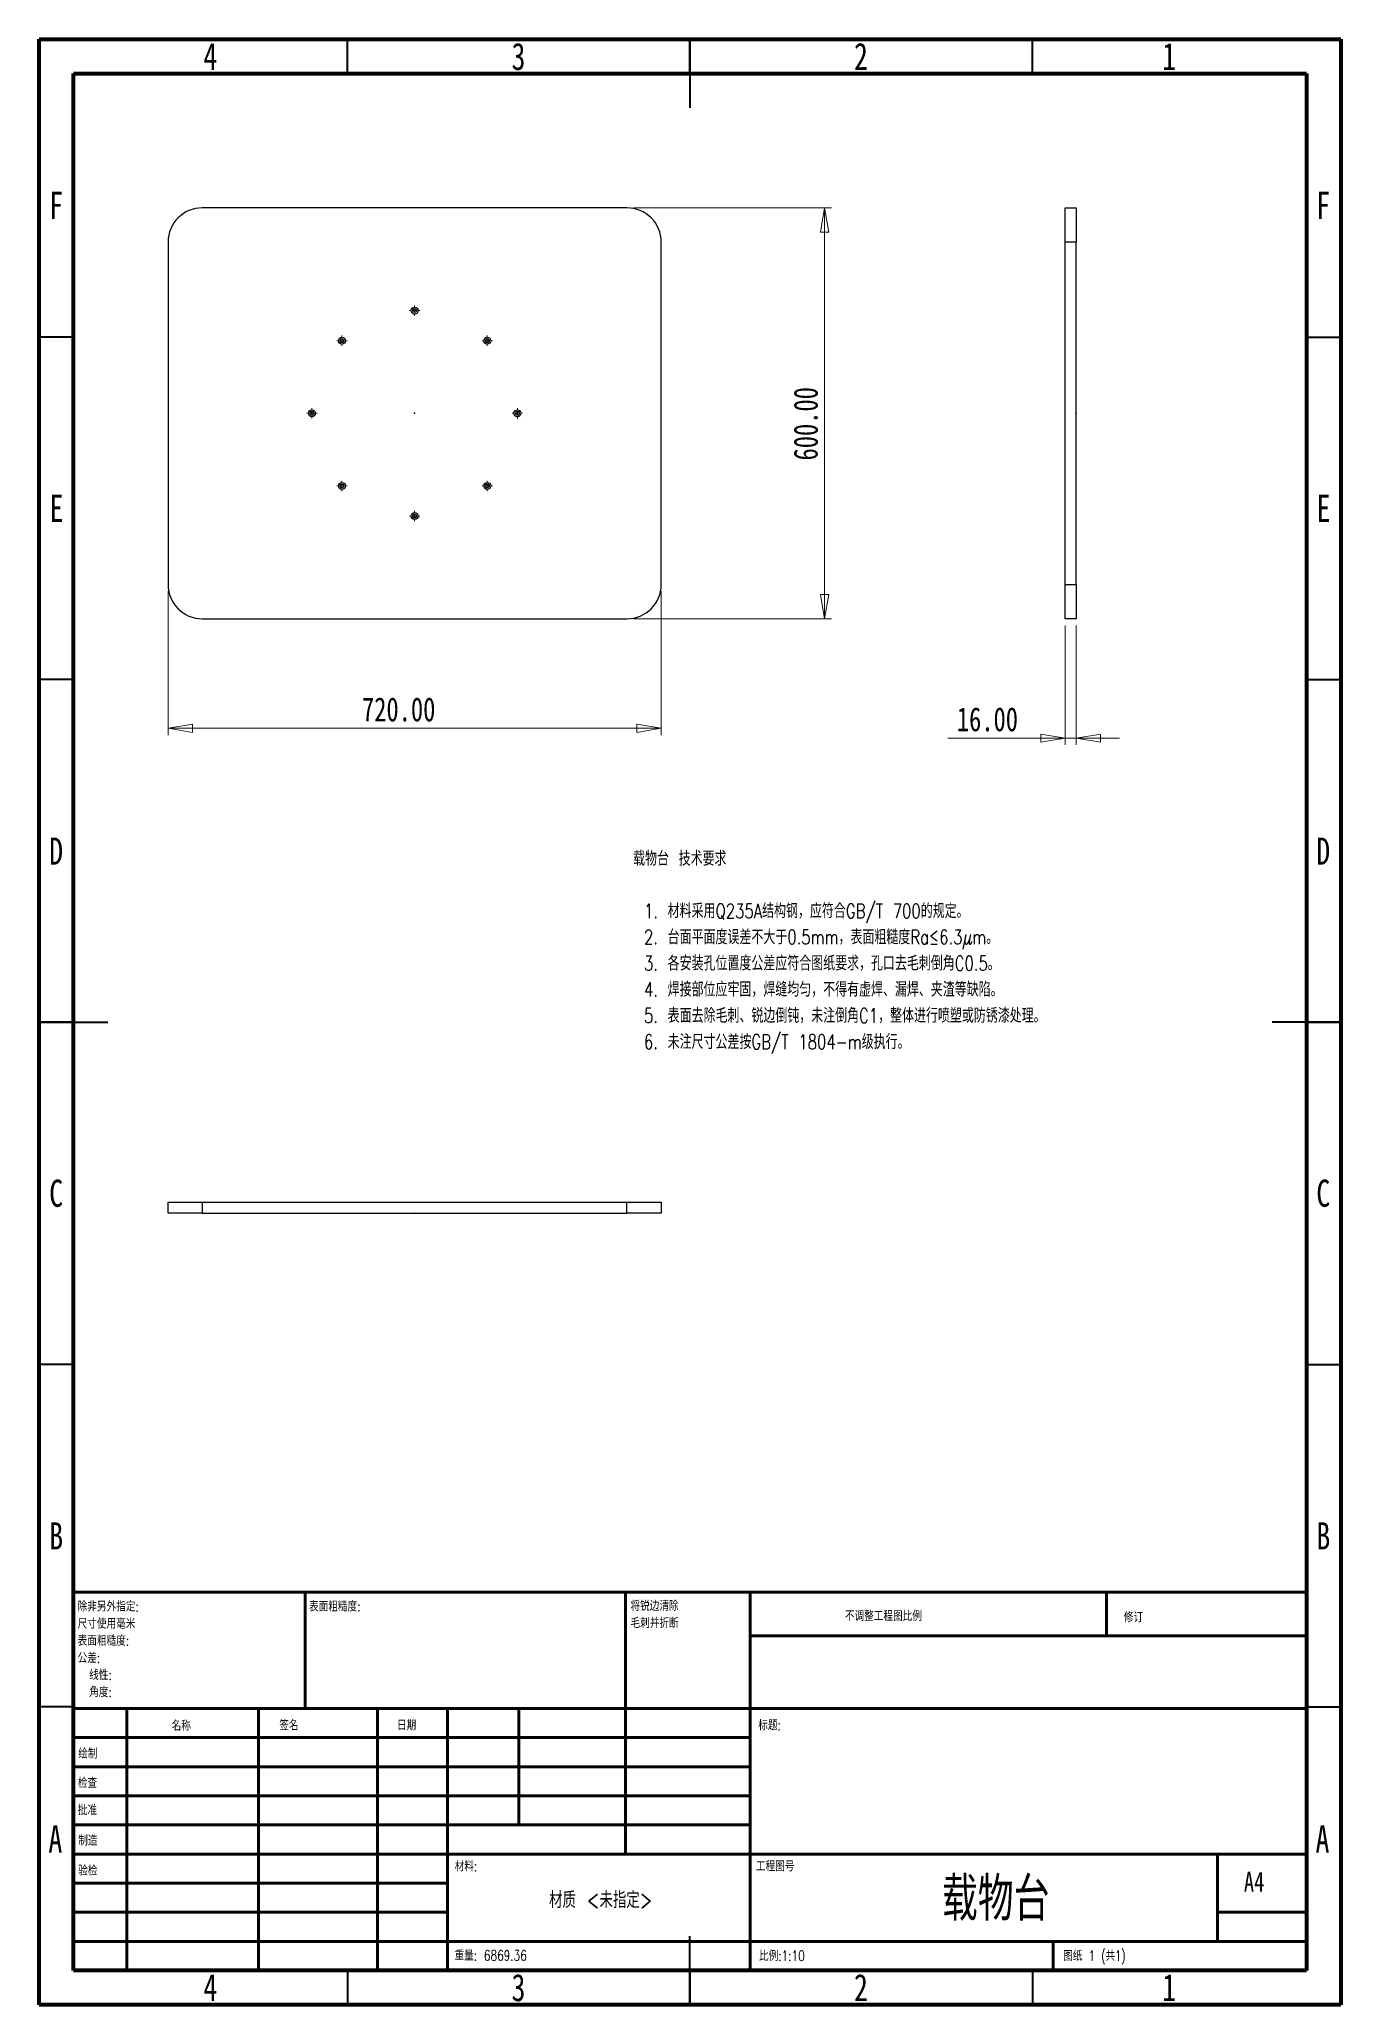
# Model space of a CAD drawing. Header units: millimetres. Extents: x 15 to 205, y 5 to 292.
import ezdxf

# ---------------------------------------------------------------- set-up
doc = ezdxf.new("R2010")
doc.units = ezdxf.units.MM
doc.header["$PDSIZE"] = -1
doc.styles.add('SLDTEXTSTYLE0', font='TXT', dxfattribs={"width": 0.75, "bigfont": 'bigfont'})
doc.styles.add('SLDTEXTSTYLE1', font='TXT', dxfattribs={"width": 0.75})
doc.styles.add('SLDTEXTSTYLE2', font='TXT', dxfattribs={"width": 0.694444, "bigfont": 'bigfont'})
doc.dimstyles.new('SLDDIMSTYLE0', dxfattribs={"dimtxt": 3.5, "dimasz": 3.556, "dimexe": 0, "dimexo": 0.0625, "dimgap": 0.875, "dimtad": 1, "dimlfac": 10, "dimrnd": 1e-09, "dimzin": 4, "dimdsep": 46, "dimtxsty": 'SLDTEXTSTYLE1', "dimblk1": 'CLOSED', "dimblk2": 'CLOSED', "dimsah": 1, "dimcen": 0.09, "dimadec": 0, "dimazin": 1, "dimtfac": 1, "dimtofl": 0, "dimtmove": 0, "dimatfit": 3, "dimldrblk": 'CLOSED', "dimfxl": 1, "dimfrac": 2, "dimtolj": 1, "dimtzin": 12, "dimarcsym": 0})
doc.dimstyles.new('SLDDIMSTYLE1', dxfattribs={"dimtxt": 3.5, "dimasz": 3.556, "dimexe": 0, "dimexo": 0.0625, "dimgap": 0.875, "dimtad": 1, "dimlfac": 10, "dimrnd": 1e-09, "dimzin": 4, "dimdsep": 46, "dimtxsty": 'SLDTEXTSTYLE1', "dimblk1": 'CLOSED', "dimblk2": 'CLOSED', "dimsah": 1, "dimcen": 0.09, "dimadec": 0, "dimazin": 1, "dimtfac": 1, "dimtmove": 0, "dimatfit": 0, "dimldrblk": 'CLOSED', "dimfxl": 1, "dimfrac": 2, "dimtolj": 1, "dimtzin": 12, "dimarcsym": 0})

# ---------------------------------------------------------------- blocks, each defined once
blk = doc.blocks.new('SW_NOTE_0')
at = {"color": 0, "linetype": 'Continuous', "lineweight": 0, "attachment_point": 1, "style": 'SLDTEXTSTYLE0'}
for s, insert, char_height in [('载物台 技术要求', (0, 2.73), 2.117), ('1. 材料采用Q235A结构钢，应符合GB/T 700的规定。', (1.59, -4.92), 2.1167), ('2. 台面平面度误差不大于0.5mm，表面粗糙度Ra≤6.3μm。', (1.59, -8.74), 2.1167), ('3. 各安装孔位置度公差应符合图纸要求，孔口去毛刺倒角C0.5。', (1.59, -12.56), 2.1167), ('4. 焊接部位应牢固，焊缝均匀，不得有虚焊、漏焊、夹渣等缺陷。', (1.59, -16.38), 2.1167), ('5. 表面去除毛刺、锐边倒钝，未注倒角C1，整体进行喷塑或防锈漆处理。', (1.59, -20.2), 2.1167), ('6. 未注尺寸公差按GB/T 1804-m级执行。', (1.59, -24.03), 2.1167)]:
    blk.add_mtext(s, dxfattribs=dict(at, insert=insert, char_height=char_height))
blk = doc.blocks.new('SW_NOTE_0_1')
at = {"color": 0, "linetype": 'Continuous', "lineweight": 0, "char_height": 1.5, "attachment_point": 1, "style": 'SLDTEXTSTYLE0'}
for s, insert in [('除非另外指定:', (0, 1.93)), ('尺寸使用毫米', (0, -0.57)), ('表面粗糙度:', (0, -3.07)), ('公差:', (0, -5.57)), ('线性:', (1.69, -8.07)), ('角度:', (1.69, -10.57))]:
    blk.add_mtext(s, dxfattribs=dict(at, insert=insert))
blk = doc.blocks.new('SW_NOTE_0_2')
at = {"color": 0, "linetype": 'Continuous', "lineweight": 0, "char_height": 1.5, "attachment_point": 1, "style": 'SLDTEXTSTYLE0'}
for s, insert in [('将锐边清除', (0, 1.93)), ('毛刺并折断', (0, -0.57))]:
    blk.add_mtext(s, dxfattribs=dict(at, insert=insert))
blk = doc.blocks.new('_Closed')
at = {"color": 0, "linetype": 'ByBlock', "lineweight": -2}
for p, q in [((-1, 0.166667), (0, 0)), ((-1, 0.166667), (-1, -0.166667)), ((0, 0), (-1, -0.166667)), ((0, 0), (-1, 0))]:
    blk.add_line(p, q, dxfattribs=at)
blk = doc.blocks.new('_D')
at = {"color": 7, "linetype": 'Continuous', "lineweight": 0, "transparency": 16777216}
for p, q in [((101.8, 267.39), (130.66, 267.39)), ((129.66, 267.39), (129.66, 207.39)), ((101.8, 207.39), (130.66, 207.39))]:
    blk.add_line(p, q, dxfattribs=at)
at = {"color": 7, "linetype": 'Continuous', "lineweight": 18, "transparency": 16777216, "xscale": 3.556, "yscale": 3.556}
for p, rotation in [((129.66, 267.39, -0.8), 90.0000000000004), ((129.66, 207.39, -0.8), 270.0000000000004)]:
    blk.add_blockref('_Closed', p, dxfattribs=dict(at, rotation=rotation))
at = {"color": 7, "linetype": 'Continuous', "lineweight": 18, "transparency": 16777216, "insert": (125.14, 230.5), "char_height": 3.5, "attachment_point": 1, "rotation": 90, "style": 'SLDTEXTSTYLE1'}
blk.add_mtext('600.00', dxfattribs=at)
blk = doc.blocks.new('_D_1')
at = {"color": 7, "linetype": 'Continuous', "lineweight": 0, "transparency": 16777216}
for p, q in [((33.8, 211.39), (33.8, 190.39)), ((105.8, 211.39), (105.8, 190.39)), ((105.8, 191.39), (33.8, 191.39))]:
    blk.add_line(p, q, dxfattribs=at)
at = {"color": 7, "linetype": 'Continuous', "lineweight": 18, "transparency": 16777216, "xscale": 3.556, "yscale": 3.556, "rotation": 180.0000000000004}
blk.add_blockref('_Closed', (33.8, 191.39, -0.8), dxfattribs=at)
at = {"color": 7, "linetype": 'Continuous', "lineweight": 18, "transparency": 16777216, "xscale": 3.556, "yscale": 3.556}
blk.add_blockref('_Closed', (105.8, 191.39, -0.8), dxfattribs=at)
at = {"color": 7, "linetype": 'Continuous', "lineweight": 18, "transparency": 16777216, "insert": (62.11, 195.9), "char_height": 3.5, "attachment_point": 1, "style": 'SLDTEXTSTYLE1'}
blk.add_mtext('720.00', dxfattribs=at)
blk = doc.blocks.new('SW_CENTERMARKSYMBOL_0')
at = {"color": 0, "linetype": 'Continuous', "lineweight": 18}
for p, q in [((-0.5, 0), (-0.75, 0)), ((0, 0), (-0.25, 0)), ((0, 0.5), (0, 0.75)), ((0, 0), (0, 0.25)), ((0, 0), (0, -0.25)), ((0, 0), (0.25, 0)), ((0.5, 0), (0.75, 0)), ((0, -0.5), (0, -0.75))]:
    blk.add_line(p, q, dxfattribs=at)
blk = doc.blocks.new('SW_CENTERMARKSYMBOL_1')
at = {"color": 0, "linetype": 'Continuous', "lineweight": 18}
for p, q in [((-0.5, 0), (-0.75, 0)), ((0, 0), (-0.25, 0)), ((0, 0.5), (0, 0.75)), ((0, 0), (0, 0.25)), ((0, 0), (0, -0.25)), ((0, 0), (0.25, 0)), ((0.5, 0), (0.75, 0)), ((0, -0.5), (0, -0.75))]:
    blk.add_line(p, q, dxfattribs=at)
blk = doc.blocks.new('SW_CENTERMARKSYMBOL_2')
at = {"color": 0, "linetype": 'Continuous', "lineweight": 18}
for p, q in [((-0.5, 0), (-0.75, 0)), ((0, 0), (-0.25, 0)), ((0, 0.5), (0, 0.75)), ((0, 0), (0, 0.25)), ((0, 0), (0, -0.25)), ((0, 0), (0.25, 0)), ((0.5, 0), (0.75, 0)), ((0, -0.5), (0, -0.75))]:
    blk.add_line(p, q, dxfattribs=at)
blk = doc.blocks.new('SW_CENTERMARKSYMBOL_3')
at = {"color": 0, "linetype": 'Continuous', "lineweight": 18}
for p, q in [((-0.5, 0), (-0.75, 0)), ((0, 0), (-0.25, 0)), ((0, 0.5), (0, 0.75)), ((0, 0), (0, 0.25)), ((0, 0), (0, -0.25)), ((0, 0), (0.25, 0)), ((0.5, 0), (0.75, 0)), ((0, -0.5), (0, -0.75))]:
    blk.add_line(p, q, dxfattribs=at)
blk = doc.blocks.new('SW_CENTERMARKSYMBOL_4')
at = {"color": 0, "linetype": 'Continuous', "lineweight": 18}
for p, q in [((-0.5, 0), (-0.75, 0)), ((0, 0), (-0.25, 0)), ((0, 0.5), (0, 0.75)), ((0, 0), (0, 0.25)), ((0, 0), (0, -0.25)), ((0, 0), (0.25, 0)), ((0.5, 0), (0.75, 0)), ((0, -0.5), (0, -0.75))]:
    blk.add_line(p, q, dxfattribs=at)
blk = doc.blocks.new('SW_CENTERMARKSYMBOL_5')
at = {"color": 0, "linetype": 'Continuous', "lineweight": 18}
for p, q in [((-0.5, 0), (-0.75, 0)), ((0, 0), (-0.25, 0)), ((0, 0.5), (0, 0.75)), ((0, 0), (0, 0.25)), ((0, 0), (0, -0.25)), ((0, 0), (0.25, 0)), ((0.5, 0), (0.75, 0)), ((0, -0.5), (0, -0.75))]:
    blk.add_line(p, q, dxfattribs=at)
blk = doc.blocks.new('SW_CENTERMARKSYMBOL_6')
at = {"color": 0, "linetype": 'Continuous', "lineweight": 18}
for p, q in [((-0.5, 0), (-0.75, 0)), ((0, 0), (-0.25, 0)), ((0, 0.5), (0, 0.75)), ((0, 0), (0, 0.25)), ((0, 0), (0, -0.25)), ((0, 0), (0.25, 0)), ((0.5, 0), (0.75, 0)), ((0, -0.5), (0, -0.75))]:
    blk.add_line(p, q, dxfattribs=at)
blk = doc.blocks.new('SW_CENTERMARKSYMBOL_7')
at = {"color": 0, "linetype": 'Continuous', "lineweight": 18}
for p, q in [((-0.5, 0), (-0.75, 0)), ((0, 0), (-0.25, 0)), ((0, 0.5), (0, 0.75)), ((0, 0), (0, 0.25)), ((0, 0), (0, -0.25)), ((0, 0), (0.25, 0)), ((0.5, 0), (0.75, 0)), ((0, -0.5), (0, -0.75))]:
    blk.add_line(p, q, dxfattribs=at)
blk = doc.blocks.new('_D_2')
at = {"color": 7, "linetype": 'Continuous', "lineweight": 0, "transparency": 16777216}
for p, q in [((164.76, 206.39), (164.76, 188.95)), ((166.36, 206.39), (166.36, 188.95)), ((164.76, 189.95), (147.65, 189.95)), ((166.36, 189.95), (164.76, 189.95)), ((166.36, 189.95), (172.71, 189.95))]:
    blk.add_line(p, q, dxfattribs=at)
at = {"color": 7, "linetype": 'Continuous', "lineweight": 18, "transparency": 16777216, "xscale": 3.556, "yscale": 3.556}
blk.add_blockref('_Closed', (164.76, 189.95), dxfattribs=at)
at = {"color": 7, "linetype": 'Continuous', "lineweight": 18, "transparency": 16777216, "xscale": 3.556, "yscale": 3.556, "rotation": 180.0000000000004}
blk.add_blockref('_Closed', (166.36, 189.95), dxfattribs=at)
at = {"color": 7, "linetype": 'Continuous', "lineweight": 18, "transparency": 16777216, "insert": (148.96, 194.46), "char_height": 3.5, "attachment_point": 1, "style": 'SLDTEXTSTYLE1'}
blk.add_mtext('16.00', dxfattribs=at)

msp = doc.modelspace()

# ---------------------------------------------------------------- linework, layer by layer
at = {"color": 7, "linetype": 'Continuous', "lineweight": 70}
for p, q in [((15, 5), (15, 292)), ((15, 292), (205, 292)), ((205, 292), (205, 5)), ((20, 10), (20, 287)), ((20, 287), (200, 287)), ((200, 287), (200, 10)), ((200, 10), (20, 10)), ((205, 5), (15, 5))]:
    msp.add_line(p, q, dxfattribs=at)
at = {"color": 7, "linetype": 'Continuous', "lineweight": 35}
for p, q in [((60, 287), (60, 292)), ((110, 292), (110, 282)), ((110, 287), (110, 292)), ((160, 287), (160, 292)), ((20, 248.5), (15, 248.5)), ((200, 248.5), (205, 248.5)), ((20, 198.5), (15, 198.5)), ((200, 198.5), (205, 198.5)), ((15, 148.5), (25, 148.5)), ((20, 148.5), (15, 148.5)), ((205, 148.5), (195, 148.5)), ((200, 148.5), (205, 148.5)), ((20, 98.5), (15, 98.5)), ((200, 98.5), (205, 98.5)), ((20, 48.5), (15, 48.5)), ((200, 48.5), (205, 48.5)), ((110, 5), (110, 15)), ((60, 10), (60, 5)), ((110, 10), (110, 5)), ((160, 10), (160, 5))]:
    msp.add_line(p, q, dxfattribs=at)
at = {"color": 7, "linetype": 'Continuous', "lineweight": 25}
for p, q in [((100.7964, 267.3858), (38.7964, 267.3858)), ((164.761, 262.3858), (164.761, 267.3858)), ((164.761, 267.3858), (166.361, 267.3858)), ((166.361, 267.3858), (166.361, 262.3858)), ((33.7964, 262.3858), (33.7964, 212.3858)), ((105.7964, 212.3858), (105.7964, 262.3858)), ((166.361, 262.3858), (164.761, 262.3858)), ((164.761, 212.3858), (164.761, 262.3858)), ((166.361, 212.3858), (166.361, 262.3858)), ((164.761, 212.3858), (166.361, 212.3858)), ((164.761, 207.3858), (164.761, 212.3858)), ((166.361, 212.3858), (166.361, 207.3858)), ((38.7964, 207.3858), (100.7964, 207.3858)), ((166.361, 207.3858), (164.761, 207.3858)), ((33.7964, 120.5892), (33.7964, 122.1892)), ((33.7964, 122.1892), (38.7964, 122.1892)), ((38.7964, 120.5892), (33.7964, 120.5892)), ((38.7964, 122.1892), (38.7964, 120.5892)), ((38.7964, 122.1892), (100.7964, 122.1892)), ((38.7964, 120.5892), (100.7964, 120.5892)), ((100.7964, 120.5892), (100.7964, 122.1892)), ((100.7964, 122.1892), (105.7964, 122.1892)), ((105.7964, 120.5892), (100.7964, 120.5892)), ((105.7964, 122.1892), (105.7964, 120.5892))]:
    msp.add_line(p, q, dxfattribs=at)
at = {"color": 7, "linetype": 'Continuous'}
for p, q in [((69.7964, 237.3858), (69.8296, 237.3858)), ((166.361, 237.3858), (166.2946, 237.3858)), ((69.7964, 120.5892), (69.7964, 120.6556)), ((69.7964, 120.5892), (69.8296, 120.5892))]:
    msp.add_line(p, q, dxfattribs=at)
at = {"color": 7, "linetype": 'Continuous', "lineweight": 50}
for p, q in [((20, 65.25), (200, 65.25)), ((20, 65.25), (20, 10)), ((53.8, 48.25), (53.8, 65.25)), ((100.6, 65.25), (100.6, 27)), ((118.8, 65.25), (118.8, 10)), ((170.8, 58.875), (170.8, 65.25)), ((200, 58.875), (118.8, 58.875)), ((200, 48.25), (20, 48.25)), ((27.8, 48.25), (27.8, 10)), ((46.991, 48.25), (46.991, 10)), ((64.3989, 48.25), (64.3989, 10)), ((74.6, 10), (74.6, 48.25)), ((85, 31.25), (85, 48.25)), ((118.8, 44), (20, 44)), ((118.8, 39.75), (20, 39.75)), ((118.8, 35.5), (20, 35.5)), ((118.8, 31.25), (20, 31.25)), ((74.6, 27), (20, 27)), ((74.6, 27), (200, 27)), ((187, 14.25), (187, 27)), ((74.6, 22.7499), (20, 22.7499)), ((74.6, 18.5), (20, 18.5)), ((200, 18.5), (187, 18.5)), ((20, 14.25), (200, 14.25)), ((163, 10), (163, 14.25))]:
    msp.add_line(p, q, dxfattribs=at)
at = {"color": 7, "linetype": 'Continuous', "lineweight": 25}
for centre, radius in [((69.7964, 252.3858), 0.5), ((69.7964, 252.3858), 0.275), ((59.1898, 247.9924), 0.5), ((59.1898, 247.9924), 0.275), ((80.403, 247.9924), 0.5), ((80.403, 247.9924), 0.275), ((54.7964, 237.3858), 0.5), ((54.7964, 237.3858), 0.275), ((84.7964, 237.3858), 0.5), ((84.7964, 237.3858), 0.275), ((59.1898, 226.7792), 0.5), ((59.1898, 226.7792), 0.275), ((80.403, 226.7792), 0.5), ((80.403, 226.7792), 0.275), ((69.7964, 222.3858), 0.5), ((69.7964, 222.3858), 0.275)]:
    msp.add_circle(centre, radius, dxfattribs=at)
for centre, start, end in [((38.7964, 262.3858), 90, 180), ((100.7964, 262.3858), 0, 90), ((38.7964, 212.3858), 180, 270), ((100.7964, 212.3858), 270, 0)]:
    msp.add_arc(centre, 5, start, end, dxfattribs=at)
at = {"color": 7, "linetype": 'Continuous'}
for p in [(69.7964, 237.3858), (166.361, 237.3858), (69.7964, 120.5892)]:
    msp.add_point(p, dxfattribs=at)

# ---------------------------------------------------------------- block references
at = {"color": 7, "linetype": 'Continuous', "lineweight": 0}
for name, p in [('SW_CENTERMARKSYMBOL_2', (69.7964, 252.3858)), ('SW_CENTERMARKSYMBOL_3', (59.1898, 247.9924)), ('SW_CENTERMARKSYMBOL_1', (80.403, 247.9924)), ('SW_CENTERMARKSYMBOL_4', (54.7964, 237.3858)), ('SW_CENTERMARKSYMBOL_0', (84.7964, 237.3858)), ('SW_CENTERMARKSYMBOL_5', (59.1898, 226.7792)), ('SW_CENTERMARKSYMBOL_7', (80.403, 226.7792)), ('SW_CENTERMARKSYMBOL_6', (69.7964, 222.3858)), ('SW_NOTE_0', (101.6922, 170.6987)), ('SW_NOTE_0_1', (20.5937, 61.9874)), ('SW_NOTE_0_2', (101.3092, 62.0695))]:
    msp.add_blockref(name, p, dxfattribs=at)

# ---------------------------------------------------------------- texts
for s, insert, char_height, attachment_point, style in [('4', (39.96, 291.4855), 3.9687, 2, 'SLDTEXTSTYLE1'), ('3', (84.96, 291.4855), 3.9687, 2, 'SLDTEXTSTYLE1'), ('2', (134.96, 291.4855), 3.9687, 2, 'SLDTEXTSTYLE1'), ('1', (179.96, 291.4855), 3.9687, 2, 'SLDTEXTSTYLE1'), ('F', (17.4577, 269.7355), 3.9687, 2, 'SLDTEXTSTYLE1'), ('F', (202.4577, 269.7355), 3.9687, 2, 'SLDTEXTSTYLE1'), ('E', (17.5078, 225.4855), 3.9687, 2, 'SLDTEXTSTYLE1'), ('E', (202.5078, 225.4855), 3.9687, 2, 'SLDTEXTSTYLE1'), ('D', (17.4527, 175.441), 3.9687, 2, 'SLDTEXTSTYLE1'), ('D', (202.4527, 175.441), 3.9687, 2, 'SLDTEXTSTYLE1'), ('C', (17.4587, 125.4855), 3.9687, 2, 'SLDTEXTSTYLE1'), ('C', (202.4587, 125.4855), 3.9687, 2, 'SLDTEXTSTYLE1'), ('B', (17.4706, 75.441), 3.9687, 2, 'SLDTEXTSTYLE1'), ('B', (202.4706, 75.441), 3.9687, 2, 'SLDTEXTSTYLE1'), ('表面粗糙度:', (54.3713, 63.9193), 1.5, 1, 'SLDTEXTSTYLE0'), ('不调整工程图比例', (132.6146, 62.533), 1.5, 1, 'SLDTEXTSTYLE0'), ('修订', (173.3276, 62.3349), 1.5, 1, 'SLDTEXTSTYLE0'), ('名称', (34.3222, 46.5015), 1.5, 1, 'SLDTEXTSTYLE0'), ('签名', (50.0336, 46.5618), 1.5, 1, 'SLDTEXTSTYLE0'), ('日期', (67.2147, 46.5762), 1.5, 1, 'SLDTEXTSTYLE0'), ('标题:', (119.9562, 46.5762), 1.5, 1, 'SLDTEXTSTYLE0'), ('绘制', (20.6847, 42.4297), 1.5, 1, 'SLDTEXTSTYLE0'), ('检查', (20.6236, 38.1544), 1.5, 1, 'SLDTEXTSTYLE0'), ('批准', (20.6216, 34.1768), 1.5, 1, 'SLDTEXTSTYLE0'), ('A', (17.3397, 31.191), 3.9687, 2, 'SLDTEXTSTYLE1'), ('制造', (20.6822, 29.7337), 1.5, 1, 'SLDTEXTSTYLE0'), ('A', (202.3397, 31.191), 3.9687, 2, 'SLDTEXTSTYLE1'), ('材料:', (75.6459, 25.9861), 1.5, 1, 'SLDTEXTSTYLE0'), ('工程图号', (119.6287, 25.9861), 1.5, 1, 'SLDTEXTSTYLE0'), ('验检', (20.6769, 25.3496), 1.5, 1, 'SLDTEXTSTYLE0'), ('载物台', (154.6349, 23.6069), 6.35, 2, 'SLDTEXTSTYLE0'), ('A4', (190.8712, 24.4064), 2.91042, 1, 'SLDTEXTSTYLE1'), ('材质 <未指定>', (96.9665, 21.4856), 2.38125, 2, 'SLDTEXTSTYLE0'), ('重量: 6869.36', (75.6178, 12.9493), 1.4986, 1, 'SLDTEXTSTYLE0'), ('比例:1:10', (120.074, 12.9001), 1.5, 1, 'SLDTEXTSTYLE0'), ('图纸 1 (共1)', (164.4783, 12.9001), 1.5, 1, 'SLDTEXTSTYLE2'), ('4', (39.96, 9.4855), 3.9687, 2, 'SLDTEXTSTYLE1'), ('3', (84.96, 9.4855), 3.9687, 2, 'SLDTEXTSTYLE1'), ('2', (134.96, 9.4855), 3.9687, 2, 'SLDTEXTSTYLE1'), ('1', (179.96, 9.4855), 3.9687, 2, 'SLDTEXTSTYLE1')]:
    msp.add_mtext(s, dxfattribs=dict(at, insert=insert, char_height=char_height, attachment_point=attachment_point, style=style))

# ---------------------------------------------------------------- dimensions: what is measured, and where the dimension line sits
at = {"color": 7, "linetype": 'Continuous', "lineweight": 18}
dim = msp.add_linear_dim(base=(129.656, 207.3858), p1=(100.7964, 267.3858), p2=(100.7964, 207.3858), angle=90, dimstyle='SLDDIMSTYLE0', dxfattribs=at)
dim.commit()
dim.dimension.update_dxf_attribs({"geometry": '_D', "text_midpoint": (129.656, 237.5927), "dimtype": 160})
for base, p1, p2, dimstyle, picture, middle in [((33.7964, 191.3858), (105.7964, 212.3858), (33.7964, 212.3858), 'SLDDIMSTYLE0', '_D_1', (69.2022, 191.3858)), ((164.761, 189.9508), (166.361, 207.3858), (164.761, 207.3858), 'SLDDIMSTYLE1', '_D_2', (154.761, 189.9508))]:
    dim = msp.add_linear_dim(base=base, p1=p1, p2=p2, dimstyle=dimstyle, dxfattribs=at)
    dim.commit()
    dim.dimension.update_dxf_attribs({"geometry": picture, "text_midpoint": middle, "dimtype": 160})

doc.saveas('drawing.dxf')
